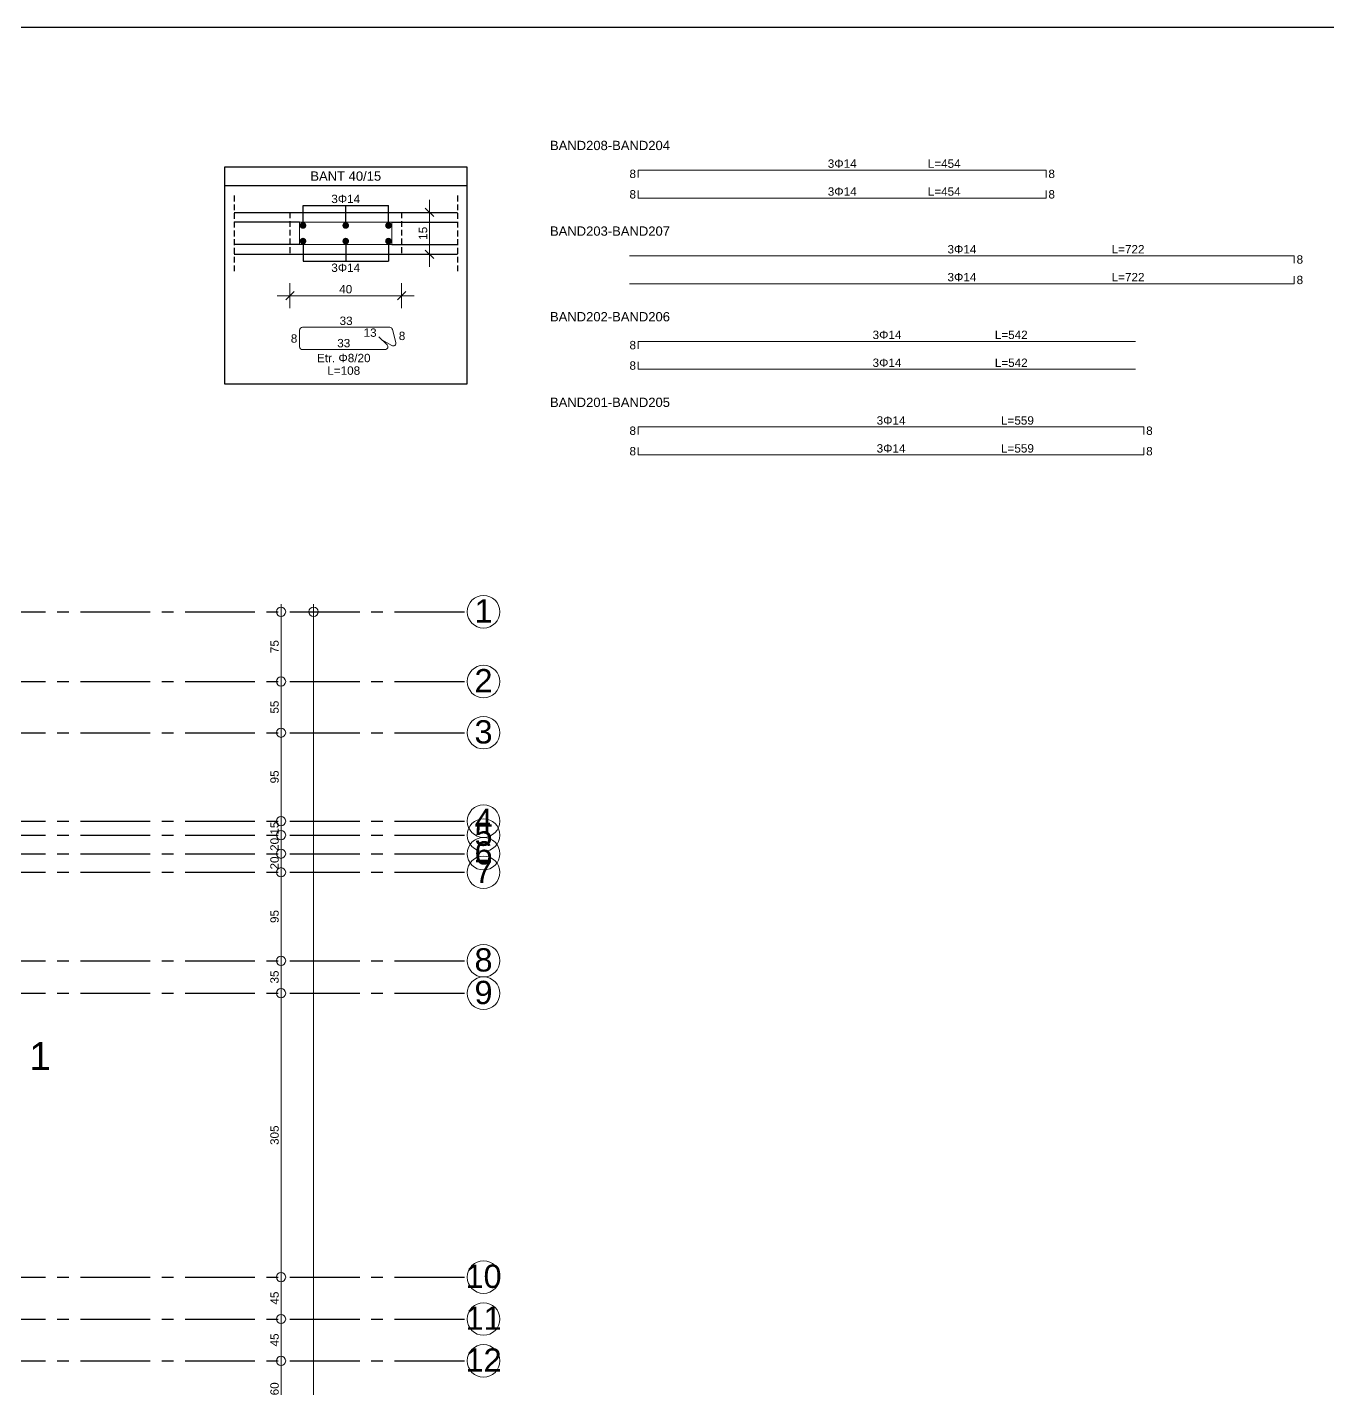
# Model space of a CAD drawing. Header units: millimetres. Extents: x 2232 to 85269, y -3593 to 5869.
# Drawn here: x 59051 to 60448, y 4406 to 5869 of the extents above; entities that cross this region are included whole.
import ezdxf

# ---------------------------------------------------------------- set-up
doc = ezdxf.new("R2010")
doc.units = ezdxf.units.MM
for name, pattern in [('CENTER2', [112.5, 75, -12.5, 12.5, -12.5]), ('DASHDOT2', [12.7, 6.35, -3.175, 0, -3.175]), ('HIDDEN4', [9.375, 6.25, -3.125])]:
    doc.linetypes.add(name, pattern=pattern)
doc.layers.add('aks', color=251, linetype='DASHDOT2', lineweight=35)
for name, color, linetype in [('Donatı Topl. Uzun. Yazısı', 7, 'Continuous'), ('Donatı Yazısı', 7, 'Continuous'), ('Standart', 7, 'Continuous'), ('Ölçülendirme', 7, 'Continuous')]:
    doc.layers.add(name, color=color, linetype=linetype)
doc.styles.add('arial_1_18', font='arial.ttf', dxfattribs={"height": 0.2})

# ---------------------------------------------------------------- blocks, each defined once
blk = doc.blocks.new('IDE539Entity3861')
at = {"layer": 'Standart', "color": 250, "linetype": 'Continuous', "lineweight": -3, "style": 'arial_1_18'}
blk.add_text('1', height=30, dxfattribs=at).set_placement((3317.5, 1837.5))
blk = doc.blocks.new('IDE539Entity4127')
at = {"layer": 'aks', "color": 251, "linetype": 'CENTER2', "lineweight": -3}
blk.add_lwpolyline([(3260, 1525), (3788, 1525)], dxfattribs=at)
blk = doc.blocks.new('IDE539Entity4131')
at = {"layer": 'aks', "color": 30, "linetype": 'Continuous', "lineweight": 5}
blk.add_circle((3805.5, 1525), 17.5, dxfattribs=at)
blk = doc.blocks.new('IDE539Entity4132')
at = {"layer": 'aks', "color": 1, "linetype": 'Continuous', "lineweight": 5, "style": 'arial_1_18'}
blk.add_text('12', height=25, dxfattribs=at).set_placement((3786.1, 1513.4))
blk = doc.blocks.new('IDE539Entity4141')
at = {"layer": 'aks', "color": 251, "linetype": 'CENTER2', "lineweight": -3}
blk.add_lwpolyline([(3260, 1570), (3788, 1570)], dxfattribs=at)
blk = doc.blocks.new('IDE539Entity4145')
at = {"layer": 'aks', "color": 30, "linetype": 'Continuous', "lineweight": 5}
blk.add_circle((3805.5, 1570), 17.5, dxfattribs=at)
blk = doc.blocks.new('IDE539Entity4146')
at = {"layer": 'aks', "color": 1, "linetype": 'Continuous', "lineweight": 5, "style": 'arial_1_18'}
blk.add_text('11', height=25, dxfattribs=at).set_placement((3786.1, 1558.4))
blk = doc.blocks.new('IDE539Entity4155')
at = {"layer": 'aks', "color": 251, "linetype": 'CENTER2', "lineweight": -3}
blk.add_lwpolyline([(3260, 1615), (3788, 1615)], dxfattribs=at)
blk = doc.blocks.new('IDE539Entity4159')
at = {"layer": 'aks', "color": 30, "linetype": 'Continuous', "lineweight": 5}
blk.add_circle((3805.5, 1615), 17.5, dxfattribs=at)
blk = doc.blocks.new('IDE539Entity4160')
at = {"layer": 'aks', "color": 1, "linetype": 'Continuous', "lineweight": 5, "style": 'arial_1_18'}
blk.add_text('10', height=25, dxfattribs=at).set_placement((3786.1, 1603.4))
blk = doc.blocks.new('IDE539Entity4162')
at = {"layer": 'aks', "color": 251, "linetype": 'CENTER2', "lineweight": -3}
blk.add_lwpolyline([(3260, 1920), (3788, 1920)], dxfattribs=at)
blk = doc.blocks.new('IDE539Entity4166')
at = {"layer": 'aks', "color": 30, "linetype": 'Continuous', "lineweight": 5}
blk.add_circle((3805.5, 1920), 17.5, dxfattribs=at)
blk = doc.blocks.new('IDE539Entity4167')
at = {"layer": 'aks', "color": 1, "linetype": 'Continuous', "lineweight": 5, "style": 'arial_1_18'}
blk.add_text('9', height=25, dxfattribs=at).set_placement((3795.8, 1908.4))
blk = doc.blocks.new('IDE539Entity4169')
at = {"layer": 'aks', "color": 251, "linetype": 'CENTER2', "lineweight": -3}
blk.add_lwpolyline([(3260, 2070), (3788, 2070)], dxfattribs=at)
blk = doc.blocks.new('IDE539Entity4173')
at = {"layer": 'aks', "color": 30, "linetype": 'Continuous', "lineweight": 5}
blk.add_circle((3805.5, 2070), 17.5, dxfattribs=at)
blk = doc.blocks.new('IDE539Entity4174')
at = {"layer": 'aks', "color": 1, "linetype": 'Continuous', "lineweight": 5, "style": 'arial_1_18'}
blk.add_text('6', height=25, dxfattribs=at).set_placement((3795.8, 2058.4))
blk = doc.blocks.new('IDE539Entity4176')
at = {"layer": 'aks', "color": 251, "linetype": 'CENTER2', "lineweight": -3}
blk.add_lwpolyline([(3260, 2090), (3788, 2090)], dxfattribs=at)
blk = doc.blocks.new('IDE539Entity4180')
at = {"layer": 'aks', "color": 30, "linetype": 'Continuous', "lineweight": 5}
blk.add_circle((3805.5, 2090), 17.5, dxfattribs=at)
blk = doc.blocks.new('IDE539Entity4181')
at = {"layer": 'aks', "color": 1, "linetype": 'Continuous', "lineweight": 5, "style": 'arial_1_18'}
blk.add_text('5', height=25, dxfattribs=at).set_placement((3795.8, 2078.4))
blk = doc.blocks.new('IDE539Entity4183')
at = {"layer": 'aks', "color": 251, "linetype": 'CENTER2', "lineweight": -3}
blk.add_lwpolyline([(3260, 1955), (3788, 1955)], dxfattribs=at)
blk = doc.blocks.new('IDE539Entity4187')
at = {"layer": 'aks', "color": 30, "linetype": 'Continuous', "lineweight": 5}
blk.add_circle((3805.5, 1955), 17.5, dxfattribs=at)
blk = doc.blocks.new('IDE539Entity4188')
at = {"layer": 'aks', "color": 1, "linetype": 'Continuous', "lineweight": 5, "style": 'arial_1_18'}
blk.add_text('8', height=25, dxfattribs=at).set_placement((3795.8, 1943.4))
blk = doc.blocks.new('IDE539Entity4190')
at = {"layer": 'aks', "color": 251, "linetype": 'CENTER2', "lineweight": -3}
blk.add_lwpolyline([(3260, 2105), (3788, 2105)], dxfattribs=at)
blk = doc.blocks.new('IDE539Entity4194')
at = {"layer": 'aks', "color": 30, "linetype": 'Continuous', "lineweight": 5}
blk.add_circle((3805.5, 2105), 17.5, dxfattribs=at)
blk = doc.blocks.new('IDE539Entity4195')
at = {"layer": 'aks', "color": 1, "linetype": 'Continuous', "lineweight": 5, "style": 'arial_1_18'}
blk.add_text('4', height=25, dxfattribs=at).set_placement((3795.8, 2093.4))
blk = doc.blocks.new('IDE539Entity4197')
at = {"layer": 'aks', "color": 251, "linetype": 'CENTER2', "lineweight": -3}
blk.add_lwpolyline([(3260, 2050), (3788, 2050)], dxfattribs=at)
blk = doc.blocks.new('IDE539Entity4201')
at = {"layer": 'aks', "color": 30, "linetype": 'Continuous', "lineweight": 5}
blk.add_circle((3805.5, 2050), 17.5, dxfattribs=at)
blk = doc.blocks.new('IDE539Entity4202')
at = {"layer": 'aks', "color": 1, "linetype": 'Continuous', "lineweight": 5, "style": 'arial_1_18'}
blk.add_text('7', height=25, dxfattribs=at).set_placement((3795.8, 2038.4))
blk = doc.blocks.new('IDE539Entity4204')
at = {"layer": 'aks', "color": 251, "linetype": 'CENTER2', "lineweight": -3}
blk.add_lwpolyline([(3260, 2200), (3788, 2200)], dxfattribs=at)
blk = doc.blocks.new('IDE539Entity4208')
at = {"layer": 'aks', "color": 30, "linetype": 'Continuous', "lineweight": 5}
blk.add_circle((3805.5, 2200), 17.5, dxfattribs=at)
blk = doc.blocks.new('IDE539Entity4209')
at = {"layer": 'aks', "color": 1, "linetype": 'Continuous', "lineweight": 5, "style": 'arial_1_18'}
blk.add_text('3', height=25, dxfattribs=at).set_placement((3795.8, 2188.4))
blk = doc.blocks.new('IDE539Entity4211')
at = {"layer": 'aks', "color": 251, "linetype": 'CENTER2', "lineweight": -3}
blk.add_lwpolyline([(3260, 2255), (3788, 2255)], dxfattribs=at)
blk = doc.blocks.new('IDE539Entity4215')
at = {"layer": 'aks', "color": 30, "linetype": 'Continuous', "lineweight": 5}
blk.add_circle((3805.5, 2255), 17.5, dxfattribs=at)
blk = doc.blocks.new('IDE539Entity4216')
at = {"layer": 'aks', "color": 1, "linetype": 'Continuous', "lineweight": 5, "style": 'arial_1_18'}
blk.add_text('2', height=25, dxfattribs=at).set_placement((3795.8, 2243.4))
blk = doc.blocks.new('IDE539Entity4218')
at = {"layer": 'aks', "color": 251, "linetype": 'CENTER2', "lineweight": -3}
blk.add_lwpolyline([(3260, 2330), (3788, 2330)], dxfattribs=at)
blk = doc.blocks.new('IDE539Entity4222')
at = {"layer": 'aks', "color": 30, "linetype": 'Continuous', "lineweight": 5}
blk.add_circle((3805.5, 2330), 17.5, dxfattribs=at)
blk = doc.blocks.new('IDE539Entity4223')
at = {"layer": 'aks', "color": 1, "linetype": 'Continuous', "lineweight": 5, "style": 'arial_1_18'}
blk.add_text('1', height=25, dxfattribs=at).set_placement((3795.8, 2318.4))
blk = doc.blocks.new('IDE539Entity5142')
at = {"layer": 'Ölçülendirme', "color": 1, "linetype": 'Continuous', "lineweight": 5}
for points in [[(3588, -8), (3588, 2338)], [(3623, -8), (3623, 2338)]]:
    blk.add_lwpolyline(points, dxfattribs=at)
for centre in [(3588, 2330), (3623, 2330), (3588, 2255), (3588, 2200), (3588, 2105), (3588, 2090), (3588, 2070), (3588, 2050), (3588, 1955), (3588, 1920), (3588, 1615), (3588, 1570), (3588, 1525), (3588, 1465), (3588, 1375), (3588, 1315), (3588, 1240), (3588, 1175), (3588, 1125), (3588, 1090), (3588, 1015), (3588, 970), (3588, 955), (3588, 865), (3588, 805), (3588, 760), (3588, 715), (3588, 410), (3588, 375), (3588, 280), (3588, 260), (3588, 240), (3588, 225), (3588, 130), (3588, 75), (3588, 0), (3623, 0)]:
    blk.add_circle(centre, 5, dxfattribs=at)
at = {"layer": 'Ölçülendirme', "color": 1, "linetype": 'Continuous', "lineweight": 5, "style": 'arial_1_18'}
for s, p in [('75', (3585.5, 2285.5)), ('55', (3585.5, 2220.5)), ('95', (3585.5, 2145.5)), ('15', (3585.5, 2090.5)), ('20', (3585.5, 2073)), ('20', (3585.5, 2053)), ('95', (3585.5, 1995.5)), ('35', (3585.5, 1930.5)), ('305', (3585.5, 1757)), ('45', (3585.5, 1585.5)), ('45', (3585.5, 1540.5)), ('60', (3585.5, 1488)), ('90', (3585.5, 1413)), ('60', (3585.5, 1338)), ('75', (3585.5, 1270.5)), ('65', (3585.5, 1200.5)), ('2330', (3620.5, 1151)), ('50', (3585.5, 1143)), ('35', (3585.5, 1100.5)), ('75', (3585.5, 1045.5)), ('45', (3585.5, 985.5)), ('15', (3585.5, 955.5)), ('90', (3585.5, 903)), ('60', (3585.5, 828)), ('45', (3585.5, 775.5)), ('45', (3585.5, 730.5)), ('305', (3585.5, 552)), ('35', (3585.5, 385.5)), ('95', (3585.5, 320.5)), ('20', (3585.5, 263)), ('20', (3585.5, 243)), ('15', (3585.5, 225.5)), ('95', (3585.5, 170.5)), ('55', (3585.5, 95.5)), ('75', (3585.5, 30.5))]:
    blk.add_text(s, height=9, rotation=90, dxfattribs=at).set_placement(p)
blk = doc.blocks.new('IDE539Entity5144')
at = {"layer": 'Standart', "color": 5, "linetype": 'Continuous', "lineweight": 5}
for points in [[(4012.9, 2918.5), (4012.9, 2926.5)], [(4012.9, 2926.5), (4450.9, 2926.5)], [(4450.9, 2926.5), (4450.9, 2918.5)], [(4012.9, 2904.5), (4012.9, 2896.5)], [(4450.9, 2896.5), (4450.9, 2904.5)], [(4012.9, 2896.5), (4450.9, 2896.5)]]:
    blk.add_lwpolyline(points, dxfattribs=at)
at = {"layer": 'Donatı Topl. Uzun. Yazısı', "color": 1, "linetype": 'Continuous', "lineweight": 5, "style": 'arial_1_18'}
for p in [(4323.8, 2929), (4323.8, 2899)]:
    blk.add_text('L=454', height=9, dxfattribs=at).set_placement(p)
at = {"layer": 'Donatı Yazısı', "color": 5, "linetype": 'Continuous', "lineweight": 5, "style": 'arial_1_18'}
for rotation, p in [(360, (4003.4, 2918)), (720, (4003.4, 2896)), (360, (4453.4, 2896))]:
    blk.add_text('8', height=9, rotation=rotation, dxfattribs=at).set_placement(p)
for s, p in [('3Φ14', (4216.4, 2929)), ('8', (4453.4, 2918)), ('3Φ14', (4216.4, 2899))]:
    blk.add_text(s, height=9, dxfattribs=at).set_placement(p)
at = {"layer": 'Standart', "color": 1, "linetype": 'Continuous', "lineweight": 5, "style": 'arial_1_18'}
blk.add_text('BAND208-BAND204', height=10, dxfattribs=at).set_placement((3918, 2948))
blk = doc.blocks.new('IDE539Entity5145')
at = {"layer": 'Standart', "color": 5, "linetype": 'Continuous', "lineweight": 5}
for points in [[(4003.4, 2834.5), (4717.5, 2834.5)], [(4717.5, 2834.5), (4717.5, 2826.5)], [(4717.5, 2804.5), (4717.5, 2812.5)], [(4003.4, 2804.5), (4717.5, 2804.5)]]:
    blk.add_lwpolyline(points, dxfattribs=at)
at = {"layer": 'Donatı Topl. Uzun. Yazısı', "color": 1, "linetype": 'Continuous', "lineweight": 5, "style": 'arial_1_18'}
for p in [(4521.3, 2837), (4521.3, 2807)]:
    blk.add_text('L=722', height=9, dxfattribs=at).set_placement(p)
at = {"layer": 'Donatı Yazısı', "color": 5, "linetype": 'Continuous', "lineweight": 5, "style": 'arial_1_18'}
for s, p in [('3Φ14', (4345, 2837)), ('8', (4720, 2826)), ('3Φ14', (4345, 2807))]:
    blk.add_text(s, height=9, dxfattribs=at).set_placement(p)
blk.add_text('8', height=9, rotation=360, dxfattribs=at).set_placement((4720, 2804))
at = {"layer": 'Standart', "color": 1, "linetype": 'Continuous', "lineweight": 5, "style": 'arial_1_18'}
blk.add_text('BAND203-BAND207', height=10, dxfattribs=at).set_placement((3918, 2856))
blk = doc.blocks.new('IDE539Entity5146')
at = {"layer": 'Standart', "color": 5, "linetype": 'Continuous', "lineweight": 5}
for points in [[(4012.9, 2734.5), (4012.9, 2742.5)], [(4012.9, 2742.5), (4547, 2742.5)], [(4012.9, 2720.5), (4012.9, 2712.5)], [(4012.9, 2712.5), (4547, 2712.5)]]:
    blk.add_lwpolyline(points, dxfattribs=at)
at = {"layer": 'Donatı Topl. Uzun. Yazısı', "color": 1, "linetype": 'Continuous', "lineweight": 5, "style": 'arial_1_18'}
for p in [(4395.8, 2745), (4395.8, 2715)]:
    blk.add_text('L=542', height=9, dxfattribs=at).set_placement(p)
at = {"layer": 'Donatı Yazısı', "color": 5, "linetype": 'Continuous', "lineweight": 5, "style": 'arial_1_18'}
for p in [(4264.5, 2745), (4264.5, 2715)]:
    blk.add_text('3Φ14', height=9, dxfattribs=at).set_placement(p)
for rotation, p in [(360, (4003.4, 2734)), (720, (4003.4, 2712))]:
    blk.add_text('8', height=9, rotation=rotation, dxfattribs=at).set_placement(p)
at = {"layer": 'Standart', "color": 1, "linetype": 'Continuous', "lineweight": 5, "style": 'arial_1_18'}
blk.add_text('BAND202-BAND206', height=10, dxfattribs=at).set_placement((3918, 2764))
blk = doc.blocks.new('IDE539Entity5147')
at = {"layer": 'Standart', "color": 5, "linetype": 'Continuous', "lineweight": 5}
for points in [[(4012.9, 2642.5), (4012.9, 2650.5)], [(4012.9, 2650.5), (4555.9, 2650.5)], [(4555.9, 2650.5), (4555.9, 2642.5)], [(4012.9, 2628.5), (4012.9, 2620.5)], [(4012.9, 2620.5), (4555.9, 2620.5)], [(4555.9, 2620.5), (4555.9, 2628.5)]]:
    blk.add_lwpolyline(points, dxfattribs=at)
at = {"layer": 'Donatı Topl. Uzun. Yazısı', "color": 1, "linetype": 'Continuous', "lineweight": 5, "style": 'arial_1_18'}
for p in [(4402.5, 2653), (4402.5, 2623)]:
    blk.add_text('L=559', height=9, dxfattribs=at).set_placement(p)
at = {"layer": 'Donatı Yazısı', "color": 5, "linetype": 'Continuous', "lineweight": 5, "style": 'arial_1_18'}
for rotation, p in [(360, (4003.4, 2642)), (720, (4003.4, 2620)), (360, (4558.4, 2620))]:
    blk.add_text('8', height=9, rotation=rotation, dxfattribs=at).set_placement(p)
for s, p in [('3Φ14', (4268.9, 2653)), ('8', (4558.4, 2642)), ('3Φ14', (4268.9, 2623))]:
    blk.add_text(s, height=9, dxfattribs=at).set_placement(p)
at = {"layer": 'Standart', "color": 1, "linetype": 'Continuous', "lineweight": 5, "style": 'arial_1_18'}
blk.add_text('BAND201-BAND205', height=10, dxfattribs=at).set_placement((3918, 2672))
blk = doc.blocks.new('IDE539Entity5148')
at = {"layer": 'Standart', "linetype": 'Continuous', "lineweight": 5}
h = blk.add_hatch(color=1, dxfattribs=at)
edge = h.paths.add_edge_path(flags=0)
edge.add_arc((4002.1, 2486.9), 3.6, 0, 360)
h = blk.add_hatch(color=1, dxfattribs=at)
edge = h.paths.add_edge_path(flags=0)
edge.add_arc((4048, 2486.9), 3.6, 0, 360)
h = blk.add_hatch(color=1, dxfattribs=at)
edge = h.paths.add_edge_path(flags=0)
edge.add_arc((4093.9, 2486.9), 3.6, 0, 360)
h = blk.add_hatch(color=1, dxfattribs=at)
edge = h.paths.add_edge_path(flags=0)
edge.add_arc((4002.1, 2470.1), 3.6, 0, 360)
h = blk.add_hatch(color=1, dxfattribs=at)
edge = h.paths.add_edge_path(flags=0)
edge.add_arc((4048, 2470.1), 3.6, 0, 360)
h = blk.add_hatch(color=1, dxfattribs=at)
edge = h.paths.add_edge_path(flags=0)
edge.add_arc((4093.9, 2470.1), 3.6, 0, 360)
at = {"layer": 'Standart', "color": 254, "linetype": 'Continuous', "lineweight": -3}
for points in [[(3918, 2530), (3918, 2550)], [(3918, 2550), (4178, 2550)], [(4178, 2550), (4178, 2530)], [(3918, 2316.5), (3918, 2530)], [(3918, 2530), (4178, 2530)], [(4178, 2530), (4178, 2316.5)], [(4002.1, 2490.5), (4002.1, 2508.5)], [(4002.1, 2508.5), (4093.9, 2508.5)], [(4048, 2490.5), (4048, 2508.5)], [(4093.9, 2490.5), (4093.9, 2508.5)], [(3928, 2501), (4168, 2501)], [(3998.5, 2490.5), (3928, 2490.5)], [(4097.5, 2490.5), (4168, 2490.5)], [(3998.5, 2466.5), (3928, 2466.5)], [(4002.1, 2466.5), (4002.1, 2448.5)], [(4048, 2466.5), (4048, 2448.5)], [(4093.9, 2466.5), (4093.9, 2448.5)], [(4097.5, 2466.5), (4168, 2466.5)], [(3928, 2456), (4168, 2456)], [(4002.1, 2448.5), (4093.9, 2448.5)], [(4178, 2316.5), (3918, 2316.5)]]:
    blk.add_lwpolyline(points, dxfattribs=at)
at = {"layer": 'Standart', "color": 254, "linetype": 'HIDDEN4', "lineweight": -3}
for points in [[(3928, 2519), (3928, 2438)], [(4168, 2519), (4168, 2438)], [(3988, 2501), (3988, 2456)], [(4108, 2501), (4108, 2456)]]:
    blk.add_lwpolyline(points, dxfattribs=at)
at = {"layer": 'Standart', "color": 1, "linetype": 'Continuous', "lineweight": 5}
for points in [[(3998.5, 2490.5), (4097.5, 2490.5)], [(3998.5, 2466.5), (3998.5, 2490.5)], [(4097.5, 2490.5), (4097.5, 2466.5)], [(4097.5, 2466.5), (3998.5, 2466.5)], [(3998.5, 2374.5), (3998.5, 2356.5)], [(4095.2, 2377.5), (4001.5, 2377.5)], [(4101.8, 2361.3), (4098.1, 2375.3)], [(4092.4, 2358.6), (4083.7, 2367.3)], [(4086.8, 2364.1), (4097.4, 2357.9)], [(4001.5, 2353.5), (4090.3, 2353.5)]]:
    blk.add_lwpolyline(points, dxfattribs=at)
for centre, start, end in [((4001.5, 2374.5), 90, 180), ((4095.2, 2374.5), 15, 90), ((4001.5, 2356.5), 180, 270), ((4090.3, 2356.5), 270, 45), ((4098.9, 2360.5), 240, 15)]:
    blk.add_arc(centre, 3, start, end, dxfattribs=at)
at = {"layer": 'Ölçülendirme', "color": 1, "linetype": 'Continuous', "lineweight": 5}
for points in [[(4133.5, 2505.5), (4142.5, 2496.5)], [(4138, 2514.5), (4138, 2442.5)], [(4133.5, 2460.5), (4142.5, 2451.5)], [(3992.5, 2416), (3983.5, 2407)], [(3988, 2425), (3988, 2398)], [(4112.5, 2416), (4103.5, 2407)], [(4108, 2425), (4108, 2398)], [(3974.5, 2411.5), (4121.5, 2411.5)]]:
    blk.add_lwpolyline(points, dxfattribs=at)
at = {"layer": 'Donatı Topl. Uzun. Yazısı', "color": 1, "linetype": 'Continuous', "lineweight": 5, "style": 'arial_1_18'}
blk.add_text('L=108', height=9, dxfattribs=at).set_placement((4028.2, 2326.5))
at = {"layer": 'Donatı Yazısı', "color": 5, "linetype": 'Continuous', "lineweight": 5, "style": 'arial_1_18'}
for s, p in [('3Φ14', (4032.5, 2511)), ('3Φ14', (4032.5, 2437)), ('Etr. Φ8/20', (4017.1, 2340))]:
    blk.add_text(s, height=9, dxfattribs=at).set_placement(p)
at = {"layer": 'Donatı Yazısı', "color": 1, "linetype": 'Continuous', "lineweight": 5, "style": 'arial_1_18'}
for s, p in [('33', (4041.4, 2380)), ('8', (3989, 2361)), ('13', (4067.2, 2367.3)), ('8', (4105, 2363.8)), ('33', (4038.9, 2356))]:
    blk.add_text(s, height=9, dxfattribs=at).set_placement(p)
at = {"layer": 'Standart', "color": 1, "linetype": 'Continuous', "lineweight": -3, "style": 'arial_1_18'}
blk.add_text('BANT 40/15', height=10, dxfattribs=at).set_placement((4010, 2535))
at = {"layer": 'Ölçülendirme', "color": 1, "linetype": 'Continuous', "lineweight": 5, "style": 'arial_1_18'}
blk.add_text('15', height=9, rotation=90, dxfattribs=at).set_placement((4135.5, 2471.5))
blk.add_text('40', height=9, dxfattribs=at).set_placement((4041, 2414))

msp = doc.modelspace()

# ---------------------------------------------------------------- linework, layer by layer
msp.add_line((3332.4, 5868.7), (79990.7, 5868.7))

# ---------------------------------------------------------------- block references
at = {"layer": 'aks'}
for name in ['IDE539Entity4222', 'IDE539Entity4223', 'IDE539Entity4218', 'IDE539Entity4215', 'IDE539Entity4216', 'IDE539Entity4211', 'IDE539Entity4208', 'IDE539Entity4209', 'IDE539Entity4204', 'IDE539Entity4194', 'IDE539Entity4180', 'IDE539Entity4195', 'IDE539Entity4190', 'IDE539Entity4181', 'IDE539Entity4176', 'IDE539Entity4173', 'IDE539Entity4174', 'IDE539Entity4169', 'IDE539Entity4201', 'IDE539Entity4197', 'IDE539Entity4202', 'IDE539Entity4187', 'IDE539Entity4188', 'IDE539Entity4183', 'IDE539Entity4166', 'IDE539Entity4167', 'IDE539Entity4162', 'IDE539Entity4159', 'IDE539Entity4160', 'IDE539Entity4155', 'IDE539Entity4145', 'IDE539Entity4146', 'IDE539Entity4141', 'IDE539Entity4131', 'IDE539Entity4132', 'IDE539Entity4127']:
    msp.add_blockref(name, (55735.8, 2910.7), dxfattribs=at)
at = {"layer": 'Standart'}
for name, p in [('IDE539Entity5144', (55694.7, 2788.7)), ('IDE539Entity5148', (55345.3, 3168.8)), ('IDE539Entity5145', (55694.7, 2788.7)), ('IDE539Entity5146', (55694.7, 2788.7)), ('IDE539Entity5147', (55694.7, 2788.7)), ('IDE539Entity5142', (55735.8, 2910.7)), ('IDE539Entity3861', (55735.8, 2910.7))]:
    msp.add_blockref(name, p, dxfattribs=at)

doc.saveas('drawing.dxf')
